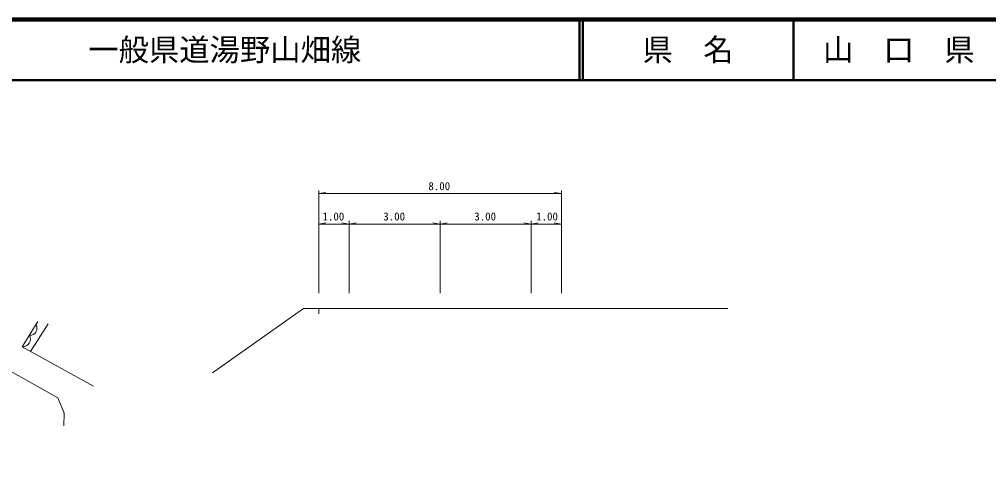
# Model space of a CAD drawing. Units: millimetres, scale not verified, with parts at other scales. Extents: x 40000 to 680000, y 20000 to 380000.
# Drawn here: x 205371 to 365183, y 305518 to 380000 of the extents above; entities that cross this region are included whole.
import ezdxf
from ezdxf.enums import TextEntityAlignment as Align

# ---------------------------------------------------------------- set-up
doc = ezdxf.new("R2010")
doc.units = ezdxf.units.MM
doc.header["$LTSCALE"] = 1000
for name, color, linetype, lineweight in [('M-BGD', 7, 'Continuous', 13), ('M-TTL', 2, 'Continuous', 140), ('M-TTL-LINE', 7, 'Continuous', 50)]:
    doc.layers.add(name, color=color, linetype=linetype, lineweight=lineweight)
doc.layers.add('M-TTL-TXT', color=7, linetype='Continuous')
doc.styles.add('ＭＳ ゴシック', font='')
doc.styles.get('ＭＳ ゴシック').set_extended_font_data('MS Gothic')

msp = doc.modelspace()

# ---------------------------------------------------------------- linework, layer by layer
at = {"layer": 'M-BGD'}
for p, q in [((254732, 351798), (254732, 334897)), ((294732, 351798), (294732, 334897)), ((254732, 351298), (255914, 351507)), ((254732, 351298), (294732, 351298)), ((294732, 351298), (293551, 351507)), ((259732, 346798), (259732, 334897)), ((274732, 346798), (274732, 334897)), ((289732, 346798), (289732, 334897)), ((254732, 346298), (255914, 346507)), ((254732, 346298), (259732, 346298)), ((259732, 346298), (258551, 346507)), ((259732, 346298), (260914, 346507)), ((259732, 346298), (274732, 346298)), ((274732, 346298), (273551, 346507)), ((274732, 346298), (275914, 346507)), ((274732, 346298), (289732, 346298)), ((289732, 346298), (288551, 346507)), ((289732, 346298), (290914, 346507)), ((289732, 346298), (294732, 346298)), ((294732, 346298), (293551, 346507)), ((252232, 332409), (237205, 321807)), ((252232, 332409), (322163, 332409)), ((254732, 332409), (254732, 331531)), ((207178, 325326), (210132, 329848))]:
    msp.add_line(p, q, dxfattribs=at)
for points in [[(217577, 319596), (205842, 326063), (208397, 330227)], [(195390, 305518), (203405, 322315), (211733, 317667), (212763, 315165), (212721, 313062)]]:
    msp.add_lwpolyline(points, dxfattribs=at)
for centre, radius, start, end in [((207154, 329096), 1119, 263.20115, 33.72926), ((205902, 327349), 1288, 267.32772, 29.6027)]:
    msp.add_arc(centre, radius, start, end, dxfattribs=at)
at = {"layer": 'M-TTL'}
msp.add_line((680000, 380000), (40000, 380000), dxfattribs=at)
at = {"layer": 'M-TTL-LINE'}
for p, q in [((297750, 380000), (297750, 370000)), ((298250, 380000), (298250, 370000)), ((333000, 380000), (333000, 370000)), ((40000, 370000), (680000, 370000))]:
    msp.add_line(p, q, dxfattribs=at)

# ---------------------------------------------------------------- texts
at = {"layer": 'M-BGD', "style": 'ＭＳ ゴシック'}
for s, p in [('8.00', (272807, 351485)), ('1.00', (255351, 346485)), ('3.00', (265375, 346485)), ('3.00', (280375, 346485)), ('1.00', (290579, 346485))]:
    msp.add_text(s, height=1320, dxfattribs=at).set_placement(p, align=Align.BOTTOM_LEFT)
at = {"layer": 'M-TTL-TXT', "style": 'ＭＳ ゴシック'}
msp.add_text('一般県道湯野山畑線', height=3666, dxfattribs=at).set_placement((216734, 375000), align=Align.MIDDLE_LEFT)
for s, p in [('県\u3000名', (315625, 375000)), ('山\u3000口\u3000県', (350375, 375000))]:
    msp.add_text(s, height=3666, dxfattribs=at).set_placement(p, align=Align.MIDDLE_CENTER)

doc.saveas('drawing.dxf')
